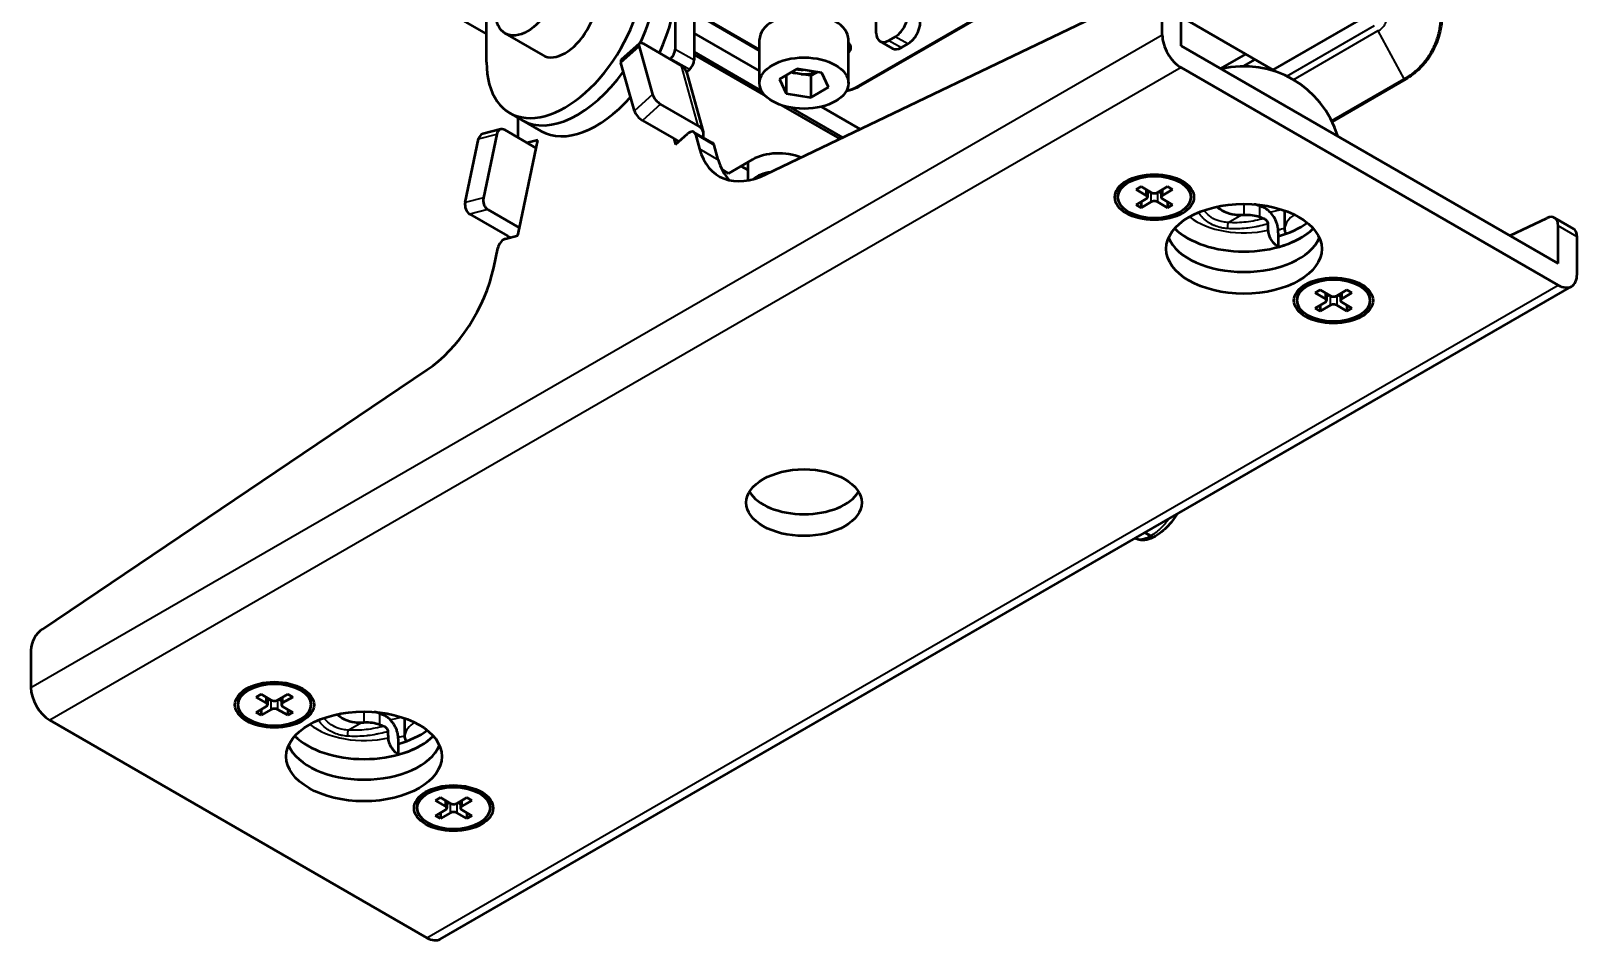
# Model space of a CAD drawing. Header units: millimetres. Extents: x 0 to 3000, y 0 to 3000.
# Drawn here: x 2549.4 to 2723.3, y 389.9 to 492.4 of the extents above; entities that cross this region are included whole.
import ezdxf

# ---------------------------------------------------------------- set-up
doc = ezdxf.new("R2010")
doc.units = ezdxf.units.MM
doc.layers.add('Visible (ANSI)', color=7, linetype='Continuous', lineweight=50)
doc.layers.add('Visible Narrow (ANSI)', color=7, linetype='Continuous', lineweight=35)

msp = doc.modelspace()

# ---------------------------------------------------------------- linework, layer by layer
at = {"layer": 'Visible (ANSI)'}
for p, q in [((2600.6616, 492.0526), (2577.8232, 505.2384)), ((2621.8748, 497.0333), (2621.8748, 490.3363)), ((2623.9961, 495.8085), (2623.9961, 489.1116)), ((2632.1296, 476.2502), (2675.3798, 497.0233)), ((2642.4895, 486.0675), (2661.5813, 497.0902)), ((2676.6756, 491.9302), (2676.6756, 496.1441)), ((2600.6616, 488.8683), (2600.6616, 495.6044)), ((2623.9961, 494.4147), (2631.3705, 490.1571)), ((2644.5022, 492.1343), (2644.5022, 494.3388)), ((2678.7969, 490.7054), (2678.7969, 494.9194)), ((2689.1206, 488.011), (2678.7969, 493.9714)), ((2698.7373, 493.5632), (2689.1206, 488.011)), ((2602.7578, 492.0908), (2607.0004, 489.6413)), ((2617.8603, 490.9761), (2615.8164, 489.1405)), ((2617.8214, 490.6404), (2619.3354, 485.2208)), ((2618.3393, 490.9096), (2622.5819, 488.4601)), ((2631.3705, 487.8767), (2623.9961, 492.1343)), ((2631.3705, 486.5009), (2631.3705, 491.3999)), ((2641.3705, 486.5009), (2641.3705, 491.3999)), ((2644.9164, 491.2187), (2646.3306, 490.4022)), ((2646.6235, 491.7261), (2645.9164, 491.3178)), ((2647.3306, 490.5013), (2648.0377, 490.9096)), ((2721.2233, 466.2105), (2678.7969, 490.7054)), ((2617.2915, 483.3852), (2615.7775, 488.8047)), ((2621.3569, 489.2506), (2621.3004, 489.1999)), ((2623.9961, 490.0114), (2631.6121, 485.6143)), ((2623.9961, 489.6848), (2632.0826, 485.016)), ((2683.2517, 488.1335), (2686.0801, 489.7665)), ((2683.4709, 488.2601), (2686.0801, 489.7665)), ((2685.8285, 488.3965), (2687.1407, 489.1541)), ((2623.1455, 487.7744), (2625.038, 481)), ((2623.1561, 487.7366), (2623.4783, 488.0259)), ((2633.601, 486.9432), (2635.6044, 488.0999)), ((2634.3481, 487.3746), (2634.3481, 485.3333)), ((2635.4014, 487.6199), (2634.9058, 487.6965)), ((2636.0574, 487.5184), (2635.4014, 487.6199)), ((2638.3928, 487.6685), (2635.6044, 488.0999)), ((2637.1365, 487.3514), (2636.0574, 487.5184)), ((2637.1365, 487.3514), (2637.8351, 487.7548)), ((2637.1365, 487.3514), (2637.1365, 484.902)), ((2639.1399, 486.0586), (2638.3928, 487.6685)), ((2721.2233, 463.761), (2678.7969, 488.2559)), ((2683.2517, 488.1335), (2683.4709, 488.2601)), ((2633.601, 486.9432), (2634.3481, 485.3333)), ((2634.3481, 485.3333), (2637.1365, 484.902)), ((2637.1365, 484.902), (2639.1399, 486.0586)), ((2704.0791, 486.9513), (2695.7825, 482.1613)), ((2624.4744, 481.6856), (2620.2318, 484.1351)), ((2633.7986, 484.0253), (2640.392, 480.2186)), ((2634.8348, 483.7537), (2640.7008, 480.3669)), ((2642.708, 481.331), (2638.3464, 483.8491)), ((2604.6646, 482.3296), (2603.2504, 483.1461)), ((2604.1971, 480.3666), (2604.1971, 482.5995)), ((2606.7859, 481.1049), (2604.6646, 482.3296)), ((2618.1878, 482.2995), (2621.7234, 480.2582)), ((2598.2512, 473.0478), (2599.7652, 480.2156)), ((2602.2677, 481.3005), (2600.2238, 480.776)), ((2601.8092, 480.7401), (2600.2951, 473.5723)), ((2602.7055, 481.2278), (2606.241, 479.1866)), ((2621.7234, 480.2582), (2621.9126, 479.5808)), ((2622.2977, 479.9266), (2621.7234, 480.2582)), ((2621.9126, 479.5808), (2623.2753, 480.8045)), ((2626.0858, 479.7684), (2623.9645, 480.9931)), ((2624.1458, 480.739), (2624.6023, 479.105)), ((2604.3485, 470.2268), (2606.241, 479.1866)), ((2606.4303, 480.0826), (2605.2249, 479.7732)), ((2606.241, 479.1866), (2606.4303, 480.0826)), ((2626.7236, 477.8802), (2626.2671, 479.5142)), ((2627.8852, 476.3351), (2627.147, 476.7613)), ((2630.5722, 477.8864), (2627.8852, 476.3351)), ((2629.2994, 477.1516), (2630.042, 476.7228)), ((2630.042, 477.5804), (2630.042, 475.5559)), ((2673.2061, 475.7521), (2672.4105, 475.1005)), ((2678.3772, 475.7521), (2679.1729, 475.1005)), ((2673.7411, 474.5184), (2674.3068, 474.845)), ((2674.8724, 473.8652), (2673.7411, 474.5184)), ((2673.7411, 472.8037), (2674.8724, 473.4569)), ((2674.3068, 474.845), (2675.4381, 474.1918)), ((2675.0189, 474.4338), (2675.0189, 473.6611)), ((2675.2967, 474.2734), (2675.0189, 474.113)), ((2676.1452, 474.1918), (2677.2766, 474.845)), ((2676.5645, 474.113), (2676.2867, 474.2734)), ((2676.5645, 474.4338), (2676.5645, 473.6611)), ((2677.8423, 474.5184), (2676.7109, 473.8652)), ((2676.7109, 473.4569), (2677.8423, 472.8037)), ((2677.2766, 474.845), (2677.8423, 474.5184)), ((2598.7691, 471.7436), (2603.0117, 469.2941)), ((2600.813, 472.2681), (2604.3485, 470.2268)), ((2671.93, 472.8658), (2671.8953, 472.922)), ((2674.3068, 472.4771), (2673.7411, 472.8037)), ((2675.4381, 473.1303), (2674.3068, 472.4771)), ((2674.3068, 473.1303), (2674.3068, 472.4771)), ((2677.2766, 472.4771), (2676.1452, 473.1303)), ((2677.2766, 473.1303), (2677.2766, 472.4771)), ((2677.8423, 472.8037), (2677.2766, 472.4771)), ((2679.6534, 472.8658), (2679.6881, 472.922)), ((2690.4475, 470.1897), (2690.4475, 472.1482)), ((2604.1593, 469.3309), (2604.3485, 470.2268)), ((2715.8194, 469.3305), (2719.9275, 471.3036)), ((2722.9304, 470.1153), (2720.8091, 471.3401)), ((2721.2233, 466.2105), (2721.2233, 470.4245)), ((2602.7966, 468.9812), (2604.1593, 469.3309)), ((2689.7466, 468.0537), (2689.7466, 469.2784)), ((2723.3446, 464.9858), (2723.3446, 469.1998)), ((2601.4696, 465.7493), (2601.9261, 467.9104)), ((2595.4441, 390.1278), (2722.7233, 463.6125)), ((2693.3587, 464.117), (2692.563, 463.4654)), ((2693.8936, 462.8833), (2694.4593, 463.2099)), ((2695.025, 462.2301), (2693.8936, 462.8833)), ((2694.4593, 463.2099), (2695.5907, 462.5567)), ((2695.1714, 462.7988), (2695.1714, 462.026)), ((2696.2978, 462.5567), (2697.4291, 463.2099)), ((2696.717, 462.7988), (2696.717, 462.026)), ((2697.9948, 462.8833), (2696.8635, 462.2301)), ((2697.4291, 463.2099), (2697.9948, 462.8833)), ((2698.5298, 464.117), (2699.3254, 463.4654)), ((2692.0825, 461.2307), (2692.0478, 461.2869)), ((2693.8936, 461.1687), (2695.025, 461.8219)), ((2694.4593, 460.8421), (2693.8936, 461.1687)), ((2695.5907, 461.4953), (2694.4593, 460.8421)), ((2694.4593, 461.4953), (2694.4593, 460.8421)), ((2695.4492, 462.6384), (2695.1714, 462.478)), ((2697.4291, 460.8421), (2696.2978, 461.4953)), ((2696.717, 462.478), (2696.4392, 462.6384)), ((2696.8635, 461.8219), (2697.9948, 461.1687)), ((2697.4291, 461.4953), (2697.4291, 460.8421)), ((2697.9948, 461.1687), (2697.4291, 460.8421)), ((2699.8059, 461.2307), (2699.8406, 461.2869)), ((2550.6921, 425.0348), (2593.9423, 454.2027)), ((2673.6354, 435.2716), (2673.696, 435.2366)), ((2673.696, 435.2366), (2673.696, 435.2366)), ((2549.3963, 422.6595), (2549.3963, 418.4455)), ((2574.2112, 418.5974), (2573.4155, 417.9457)), ((2574.7461, 417.3636), (2575.3118, 417.6902)), ((2575.3118, 417.6902), (2576.4432, 417.037)), ((2577.1503, 417.037), (2578.2817, 417.6902)), ((2578.2817, 417.6902), (2578.8473, 417.3636)), ((2579.3823, 418.5974), (2580.1779, 417.9457)), ((2572.935, 415.711), (2572.9003, 415.7672)), ((2575.8775, 416.7104), (2574.7461, 417.3636)), ((2574.7461, 415.649), (2575.8775, 416.3022)), ((2576.4432, 415.9756), (2575.3118, 415.3224)), ((2575.3118, 415.9756), (2575.3118, 415.3224)), ((2576.0239, 417.2791), (2576.0239, 416.5063)), ((2576.3018, 417.1187), (2576.0239, 416.9583)), ((2578.2817, 415.3224), (2577.1503, 415.9756)), ((2577.5695, 416.9583), (2577.2917, 417.1187)), ((2577.5695, 417.2791), (2577.5695, 416.5063)), ((2578.8473, 417.3636), (2577.716, 416.7104)), ((2577.716, 416.3022), (2578.8473, 415.649)), ((2578.2817, 415.9756), (2578.2817, 415.3224)), ((2580.6584, 415.711), (2580.6931, 415.7672)), ((2551.5177, 414.7712), (2593.9441, 390.2764)), ((2575.3118, 415.3224), (2574.7461, 415.649)), ((2578.8473, 415.649), (2578.2817, 415.3224)), ((2591.4525, 413.035), (2591.4525, 414.9934)), ((2590.7517, 410.8989), (2590.7517, 412.1236)), ((2594.3637, 406.9623), (2593.5681, 406.3106)), ((2594.8987, 405.7285), (2595.4643, 406.0551)), ((2596.03, 405.0754), (2594.8987, 405.7285)), ((2595.4643, 406.0551), (2596.5957, 405.402)), ((2596.1765, 405.644), (2596.1765, 404.8712)), ((2596.4543, 405.4836), (2596.1765, 405.3232)), ((2597.3028, 405.402), (2598.4342, 406.0551)), ((2597.7221, 405.3232), (2597.4442, 405.4836)), ((2597.7221, 405.644), (2597.7221, 404.8712)), ((2598.9999, 405.7285), (2597.8685, 405.0754)), ((2598.4342, 406.0551), (2598.9999, 405.7285)), ((2599.5348, 406.9623), (2600.3305, 406.3106)), ((2593.0876, 404.076), (2593.0529, 404.1321)), ((2594.8987, 404.0139), (2596.03, 404.6671)), ((2595.4643, 403.6873), (2594.8987, 404.0139)), ((2596.5957, 404.3405), (2595.4643, 403.6873)), ((2595.4643, 404.3405), (2595.4643, 403.6873)), ((2598.4342, 403.6873), (2597.3028, 404.3405)), ((2597.8685, 404.6671), (2598.9999, 404.0139)), ((2598.4342, 404.3405), (2598.4342, 403.6873)), ((2598.9999, 404.0139), (2598.4342, 403.6873)), ((2600.811, 404.076), (2600.8457, 404.1321))]:
    msp.add_line(p, q, dxfattribs=at)
msp.add_arc((2685.8679, 477.3965), 11, 16.584729, 103.415271, dxfattribs=at)
for centre, major_axis in [((2605.2578, 496.4209), (2.5, 4.3301)), ((2636.3705, 486.5009), (-5, 0)), ((2675.7917, 473.6611), (-4.45, 0)), ((2675.7917, 473.6611), (4.1, 0)), ((2685.8679, 467.8435), (-8.75, 0)), ((2695.9442, 462.026), (-4.45, 0)), ((2695.9442, 462.026), (4.1, 0)), ((2636.3705, 439.2661), (-6.5, 0)), ((2576.7967, 416.5063), (-4.45, 0)), ((2576.7967, 416.5063), (4.1, 0)), ((2586.873, 410.6888), (-8.75, 0)), ((2596.9493, 404.8712), (-4.45, 0)), ((2596.9493, 404.8712), (4.1, 0))]:
    msp.add_ellipse(centre, major_axis=major_axis, ratio=0.57735027, dxfattribs=at)
for centre, major_axis, ratio, start_param, end_param in [((2613.0359, 491.9302), (6.25, 10.8253), 0.57735027, 4.85428603, 6.20527036), ((2609.5004, 493.9714), (-6.25, -10.8253), 0.57735027, 5.49778714, 8.6393798), ((2609.5004, 493.9714), (-2.5, -4.3301), 0.57735027, 0, 3.14159265), ((2610.9146, 493.1549), (6.25, 10.8253), 0.57735027, 4.84559846, 5.49778714), ((2610.9146, 493.1549), (-6.25, -10.8253), 0.57735027, 1.7040058, 2.35619449), ((2636.3705, 491.3999), (5, 0), 0.57735027, 0, 3.14159265), ((2646.6235, 493.359), (-1, -1.7321), 0.57735027, 0.78539816, 2.35619449), ((2648.0377, 492.5425), (1, 1.7321), 0.57735027, 3.92699082, 5.49778714), ((2618.5285, 490.2321), (-0.6682, 0.744), 0.40176307, 5.39454947, 6.9653458), ((2639.906, 490.5013), (1.75, 0), 0.57735027, 5.70387004, 6.86250057), ((2645.9164, 492.9508), (-1, -1.7321), 0.57735027, 5.49778714, 7.06858347), ((2678.7969, 490.7054), (-1.5, 2.5981), 0.57735027, 0.78539816, 2.35619449), ((2616.4846, 488.3965), (-0.6682, 0.744), 0.40176307, 0, 0.68216049), ((2621.1677, 489.9281), (-0.5, -0.866), 0.57735027, 1.05634501, 2.35619449), ((2623.289, 488.7033), (0.5, 0.866), 0.57735027, 4.19793767, 5.49778714), ((2647.3306, 492.1343), (-1, -1.7321), 0.57735027, 0, 0.78539816), ((2610.9146, 493.1549), (-6.25, -10.8253), 0.57735027, 0, 1.40580773), ((2610.9146, 493.1549), (-6.25, -10.8253), 0.57735027, 0, 1.40580773), ((2621.2193, 487.2363), (1.9262, 0.5381), 0.71081158, 0, 0.6079515), ((2636.3705, 488.9504), (2.5, 0), 0.57735027, 4.12834878, 4.31434495), ((2636.3705, 489.4403), (-2.5, 0), 0.57735027, 1.2409969, 1.52694306), ((2636.3705, 488.9504), (2.5, 0), 0.57735027, 4.58683424, 5.31577697), ((2613.0359, 491.9302), (-6.25, -10.8253), 0.57735027, 0, 1.23264008), ((2620.0425, 484.8126), (-0.6682, 0.744), 0.40176307, 0.68216049, 2.25295682), ((2617.9986, 482.9769), (0.6682, -0.744), 0.40176307, 3.82375315, 5.39454947), ((2600.4723, 479.8074), (-0.2485, 0.9686), 0.71081158, 0, 0.96284483), ((2602.5163, 480.3318), (-0.2485, 0.9686), 0.71081158, 5.67523381, 7.24603014), ((2623.4645, 480.1271), (0.5, 0.866), 0.57735027, 5.76873399, 7.33953032), ((2623.1118, 480.4619), (1.9262, 0.5381), 0.71081158, 5.85450681, 6.8911368), ((2632.8462, 486.5088), (-6.05, -10.4789), 0.57735027, 5.76873399, 6.98473384), ((2625.5858, 478.9024), (0.5, 0.866), 0.57735027, 5.76873399, 6.28318531), ((2633.542, 476.1718), (-4.2, 0), 0.57735027, 4.07777116, 5.49778713), ((2634.9675, 485.284), (-6.05, -10.4789), 0.57735027, 5.76873399, 6.10695885), ((2633.542, 474.5388), (3.5, 0), 0.57735027, 1.83514744, 2.52965209), ((2675.7917, 473.7244), (-4.1368, 0), 0.57735027, 2.79897027, 6.62580769), ((2601.0022, 473.1641), (-0.2485, 0.9686), 0.71081158, 0.96284483, 2.53364116), ((2674.5189, 473.6611), (0.5, 0), 0.57735027, 5.49778714, 7.06858347), ((2675.7917, 474.3959), (-0.5, 0), 0.57735027, 0.78539816, 2.35619449), ((2675.7917, 472.9262), (0.5, 0), 0.57735027, 0.78539816, 2.35619449), ((2677.0645, 473.6611), (-0.5, 0), 0.57735027, 5.49778714, 7.06858347), ((2598.9583, 472.6396), (0.2485, -0.9686), 0.71081158, 4.10443748, 5.67523381), ((2685.8649, 474.7629), (5.257, 0.4959), 0.58180798, 4.60479882, 4.65451221), ((2683.7466, 501.4939), (16.5, -28.5788), 0.57735027, 5.66400857, 5.67808288), ((2683.7466, 501.4939), (-17.25, 29.8779), 0.57735027, 2.51512599, 2.53649027), ((2719.8091, 469.608), (1, 1.7321), 0.57735027, 5.49778714, 6.98473384), ((2685.8679, 472.7425), (-9, 0), 0.57735027, 0.52412782, 2.61746483), ((2683.7466, 472.7425), (-3.4369, 5.9529), 0.57735027, 3.92699082, 4.05152121), ((2683.7466, 472.7425), (-4.2426, 7.3485), 0.57735027, 3.92699082, 4.05322144), ((2685.8679, 473.9673), (-9, 0), 0.57735027, 2.01635758, 2.48237513), ((2685.8679, 472.7425), (9, 0), 0.57735027, 5.15795023, 5.75905748), ((2721.9304, 468.3833), (1, 1.7321), 0.57735027, 5.49778714, 6.28318531), ((2602.6074, 468.0852), (0.5, 0.866), 0.57735027, 0.51445131, 2.08524764), ((2604.3743, 469.6438), (-1.9568, 0.4133), 0.40176307, 0.88863584, 1.10893425), ((2685.8679, 470.293), (8.75, 0), 0.57735027, 3.38646926, 6.0383087), ((2593.2257, 463.6339), (6.05, 10.4789), 0.57735027, 4.01084045, 5.22684029), ((2695.9442, 462.0893), (-4.1368, 0), 0.57735027, 2.79897027, 6.62580769), ((2721.2233, 466.2105), (1.5, -2.5981), 0.57735027, 5.49778714, 7.06858347), ((2694.6714, 462.026), (0.5, 0), 0.57735027, 5.49778714, 7.06858347), ((2695.9442, 462.7608), (-0.5, 0), 0.57735027, 0.78539816, 2.35619449), ((2695.9442, 461.2911), (0.5, 0), 0.57735027, 0.78539816, 2.35619449), ((2697.217, 462.026), (-0.5, 0), 0.57735027, 5.49778714, 7.06858347), ((2636.3705, 441.7156), (6.5, 0), 0.57735027, 3.47403961, 5.95073836), ((2675.3351, 436.3192), (0.4982, -0.8671), 0.57872283, 6.28317252, 6.28318547), ((2675.4159, 436.3659), (0.5018, -0.865), 0.57597444, 0, 0.00001214), ((2550.8106, 423.476), (1, 1.7321), 0.57735027, 0.86924779, 2.35619449), ((2551.5177, 417.2207), (1.5, -2.5981), 0.57735027, 3.92699082, 5.49778714), ((2576.7967, 416.5696), (-4.1368, 0), 0.57735027, 2.79897027, 6.62580769), ((2575.5239, 416.5063), (0.5, 0), 0.57735027, 5.49778714, 7.06858347), ((2576.7967, 417.2412), (-0.5, 0), 0.57735027, 0.78539816, 2.35619449), ((2576.7967, 415.7715), (0.5, 0), 0.57735027, 0.78539816, 2.35619449), ((2578.0695, 416.5063), (-0.5, 0), 0.57735027, 5.49778714, 7.06858347), ((2586.87, 417.6082), (5.257, 0.4959), 0.58180798, 4.60479882, 4.65451221), ((2584.7517, 444.3391), (16.5, -28.5788), 0.57735027, 5.66400857, 5.67808288), ((2584.7517, 444.3391), (-17.25, 29.8779), 0.57735027, 2.51512599, 2.53649027), ((2586.873, 415.5877), (-9, 0), 0.57735027, 0.52412782, 2.61746483), ((2584.7517, 415.5877), (-3.4369, 5.9529), 0.57735027, 3.92699082, 4.05152121), ((2584.7517, 415.5877), (-4.2426, 7.3485), 0.57735027, 3.92699082, 4.05322144), ((2586.873, 416.8125), (-9, 0), 0.57735027, 2.01635758, 2.48237513), ((2586.873, 415.5877), (9, 0), 0.57735027, 5.15795023, 5.75905748), ((2586.873, 413.1383), (8.75, 0), 0.57735027, 3.38646926, 6.0383087), ((2596.9493, 404.9345), (-4.1368, 0), 0.57735027, 2.79897027, 6.62580769), ((2596.9493, 405.6061), (-0.5, 0), 0.57735027, 0.78539816, 2.35619449), ((2595.6765, 404.8712), (0.5, 0), 0.57735027, 5.49778714, 7.06858347), ((2596.9493, 404.1364), (0.5, 0), 0.57735027, 0.78539816, 2.35619449), ((2598.2221, 404.8712), (-0.5, 0), 0.57735027, 5.49778714, 7.06858347), ((2593.9441, 392.7258), (1.5, -2.5981), 0.57735027, 5.49778714, 6.28318531)]:
    msp.add_ellipse(centre, major_axis=major_axis, ratio=ratio, start_param=start_param, end_param=end_param, dxfattribs=at)
for points, knots in [([(2708.1174, 493.9459), (2708.1174, 493.2745), (2708.0178, 492.5385), (2707.6205, 491.174), (2707.3461, 490.5262), (2706.7194, 489.4396), (2706.3827, 488.9714), (2705.6611, 488.1497), (2705.2693, 487.7858), (2704.6105, 487.2815), (2704.345, 487.1048), (2704.0791, 486.9513)], [0, 0, 0, 0, 0.240950494, 0.240950494, 0.447130999, 0.447130999, 0.617272858, 0.617272858, 0.786144764, 0.786144764, 0.896340462, 0.896340462, 0.896340462, 0.896340462]), ([(2642.4895, 486.0675), (2642.2651, 485.9379), (2642.0147, 485.8339), (2641.5508, 485.6974), (2641.3448, 485.6534), (2641.1341, 485.6237)], [0, 0, 0, 0, 0.314159265, 0.314159265, 0.546073154, 0.546073154, 0.546073154, 0.546073154]), ([(2682.8364, 472.5828), (2683.0713, 472.3799), (2683.3391, 472.1986), (2684.0168, 471.8682), (2684.4435, 471.7522), (2685.0909, 471.6711), (2685.3382, 471.6616), (2685.5872, 471.6688)], [-1.991842473, -1.991842473, -1.991842473, -1.991842473, -1.900158065, -1.900158065, -1.776284259, -1.776284259, -1.702145938, -1.702145938, -1.702145938, -1.702145938]), ([(2685.8488, 471.6808), (2686.1611, 471.6996), (2686.4926, 471.6896), (2687.1055, 471.6088), (2687.3863, 471.5375), (2687.6075, 471.4507)], [0.189454105, 0.189454105, 0.189454105, 0.189454105, 0.283246664, 0.283246664, 0.378288177, 0.378288177, 0.378288177, 0.378288177]), ([(2689.6989, 470.1782), (2689.687, 470.293), (2689.6653, 470.4117), (2689.6006, 470.6615), (2689.5566, 470.7918), (2689.4052, 471.1569), (2689.2772, 471.3848), (2688.9749, 471.8059), (2688.8031, 471.9938), (2688.5056, 472.2503), (2688.3866, 472.3365), (2688.1544, 472.4756), (2688.0418, 472.5298), (2687.931, 472.5704)], [0.000001646, 0.000001646, 0.000001646, 0.000001646, 0.039991076, 0.039991076, 0.082735652, 0.082735652, 0.160528805, 0.160528805, 0.239607982, 0.239607982, 0.290223083, 0.290223083, 0.33786183, 0.33786183, 0.33786183, 0.33786183]), ([(2688.1212, 471.2557), (2688.1499, 471.2451), (2688.1792, 471.231), (2688.2393, 471.1946), (2688.2702, 471.172), (2688.3466, 471.1055), (2688.3905, 471.0571), (2688.4669, 470.95), (2688.4988, 470.8928), (2688.5358, 470.8025), (2688.5462, 470.7711), (2688.5616, 470.7111), (2688.5667, 470.6827), (2688.5695, 470.6551)], [-0.0851032066, -0.0851032066, -0.0851032066, -0.0851032066, -0.0727459264, -0.0727459264, -0.0596425828, -0.0596425828, -0.0394022933, -0.0394022933, -0.0198836992, -0.0198836992, -0.009604878, -0.009604878, -0.0000021692, -0.0000021692, -0.0000021692, -0.0000021692]), ([(2689.7466, 468.0537), (2689.6044, 468.1358), (2689.4368, 468.2695), (2689.1752, 468.5405), (2689.0339, 468.7252), (2688.8364, 469.0564), (2688.7435, 469.2608), (2688.6391, 469.5974), (2688.6072, 469.7889), (2688.6072, 469.9363)], [0.228018086, 0.228018086, 0.228018086, 0.228018086, 0.288349067, 0.288349067, 0.347441966, 0.347441966, 0.40407425, 0.40407425, 0.45823572, 0.45823572, 0.45823572, 0.45823572]), ([(2690.6155, 469.5529), (2690.5396, 469.7014), (2690.4877, 469.8536), (2690.4527, 470.0663), (2690.4474, 470.129), (2690.4475, 470.1897)], [-0.3318394216, -0.3318394216, -0.3318394216, -0.3318394216, -0.2795831716, -0.2795831716, -0.256955092, -0.256955092, -0.256955092, -0.256955092]), ([(2678.3097, 437.9703), (2678.1992, 437.7776), (2678.0741, 437.5845), (2677.7102, 437.0794), (2677.4441, 436.7659), (2676.9083, 436.2276), (2676.6351, 435.9909), (2676.2146, 435.6845), (2676.066, 435.5869), (2675.9177, 435.5009)], [0.06260951, 0.06260951, 0.06260951, 0.06260951, 0.134370691, 0.134370691, 0.254367153, 0.254367153, 0.363070844, 0.363070844, 0.421672808, 0.421672808, 0.421672808, 0.421672808]), ([(2675.8334, 435.4521), (2675.5343, 435.2803), (2675.2336, 435.1525), (2674.7748, 435.0507), (2674.6166, 435.032), (2674.3304, 435.0362), (2674.2016, 435.0517), (2673.9448, 435.1164), (2673.8156, 435.1676), (2673.696, 435.2366)], [0, 0, 0, 0, 0.11803898, 0.11803898, 0.178601099, 0.178601099, 0.226908186, 0.226908186, 0.277231489, 0.277231489, 0.277231489, 0.277231489]), ([(2675.8334, 435.4522), (2675.839, 435.4554), (2675.8446, 435.4586), (2675.8559, 435.4651), (2675.8615, 435.4683), (2675.8727, 435.4748), (2675.8784, 435.4781), (2675.8896, 435.4846), (2675.8952, 435.4878), (2675.9065, 435.4943), (2675.9121, 435.4976), (2675.9177, 435.5009)], [4.71000880882, 4.71000880882, 4.71000880882, 4.71000880882, 4.71096087719, 4.71096087719, 4.71191294557, 4.71191294557, 4.71286501395, 4.71286501395, 4.71381708232, 4.71381708232, 4.7147691507, 4.7147691507, 4.7147691507, 4.7147691507]), ([(2583.8414, 415.4281), (2584.0763, 415.2251), (2584.3442, 415.0438), (2585.0218, 414.7134), (2585.4486, 414.5974), (2586.096, 414.5164), (2586.3432, 414.5068), (2586.5923, 414.514)], [-1.991842473, -1.991842473, -1.991842473, -1.991842473, -1.900158065, -1.900158065, -1.776284259, -1.776284259, -1.702145938, -1.702145938, -1.702145938, -1.702145938]), ([(2586.8539, 414.526), (2587.1661, 414.5448), (2587.4976, 414.5349), (2588.1106, 414.4541), (2588.3913, 414.3827), (2588.6125, 414.2959)], [0.189454105, 0.189454105, 0.189454105, 0.189454105, 0.283246664, 0.283246664, 0.378288177, 0.378288177, 0.378288177, 0.378288177]), ([(2590.7039, 413.0234), (2590.6921, 413.1383), (2590.6703, 413.2569), (2590.6057, 413.5067), (2590.5617, 413.6371), (2590.4102, 414.0021), (2590.2823, 414.23), (2589.9799, 414.6512), (2589.8082, 414.839), (2589.5106, 415.0955), (2589.3916, 415.1818), (2589.1594, 415.3208), (2589.0468, 415.375), (2588.936, 415.4156)], [0.000001646, 0.000001646, 0.000001646, 0.000001646, 0.039991076, 0.039991076, 0.082735652, 0.082735652, 0.160528805, 0.160528805, 0.239607982, 0.239607982, 0.290223083, 0.290223083, 0.33786183, 0.33786183, 0.33786183, 0.33786183]), ([(2589.1262, 414.1009), (2589.155, 414.0904), (2589.1842, 414.0762), (2589.2444, 414.0398), (2589.2752, 414.0172), (2589.3516, 413.9508), (2589.3956, 413.9024), (2589.4719, 413.7953), (2589.5039, 413.738), (2589.5408, 413.6477), (2589.5513, 413.6164), (2589.5666, 413.5564), (2589.5718, 413.5279), (2589.5746, 413.5004)], [-0.0851032066, -0.0851032066, -0.0851032066, -0.0851032066, -0.0727459264, -0.0727459264, -0.0596425828, -0.0596425828, -0.0394022933, -0.0394022933, -0.0198836992, -0.0198836992, -0.009604878, -0.009604878, -0.0000021692, -0.0000021692, -0.0000021692, -0.0000021692]), ([(2590.7517, 410.8989), (2590.6095, 410.981), (2590.4419, 411.1147), (2590.1803, 411.3857), (2590.039, 411.5705), (2589.8414, 411.9017), (2589.7485, 412.106), (2589.6441, 412.4427), (2589.6122, 412.6341), (2589.6122, 412.7815)], [0.228018086, 0.228018086, 0.228018086, 0.228018086, 0.288349067, 0.288349067, 0.347441966, 0.347441966, 0.40407425, 0.40407425, 0.45823572, 0.45823572, 0.45823572, 0.45823572]), ([(2591.6206, 412.3981), (2591.5447, 412.5467), (2591.4928, 412.6988), (2591.4578, 412.9115), (2591.4525, 412.9743), (2591.4525, 413.035)], [-0.3318394216, -0.3318394216, -0.3318394216, -0.3318394216, -0.2795831716, -0.2795831716, -0.256955092, -0.256955092, -0.256955092, -0.256955092])]:
    msp.add_open_spline(points, degree=3, knots=knots, dxfattribs=at)
for points in [[(2687.6075, 472.6918), (2687.4404, 472.7559), (2687.2393, 472.8113), (2687.0178, 472.8514)], [(2588.6125, 415.537), (2588.4454, 415.6011), (2588.2443, 415.6565), (2588.0229, 415.6966)]]:
    msp.add_open_spline(points, degree=3, dxfattribs=at)
at = {"layer": 'Visible Narrow (ANSI)'}
for p, q in [((2642.2395, 486.0922), (2661.3313, 497.1149)), ((2623.9961, 494.5838), (2631.3705, 490.3262)), ((2690.6756, 487.2903), (2700.5702, 493.0029)), ((2700.9361, 492.3837), (2691.4226, 486.891)), ((2700.9361, 492.3837), (2703.8414, 486.9692)), ((2549.3963, 418.4455), (2676.6756, 491.9302)), ((2615.7775, 488.8047), (2617.8214, 490.6404)), ((2645.9164, 491.3178), (2647.3306, 490.5013)), ((2648.0377, 490.9096), (2646.6235, 491.7261)), ((2623.4783, 488.0259), (2621.3569, 489.2506)), ((2621.8748, 490.3363), (2623.9961, 489.1116)), ((2678.7969, 488.2559), (2551.5177, 414.7712)), ((2624.4744, 481.6856), (2622.5819, 488.4601)), ((2683.6322, 488.1669), (2683.4709, 488.2601)), ((2695.7234, 482.2823), (2703.8414, 486.9692)), ((2619.3354, 485.2208), (2617.2915, 483.3852)), ((2620.2318, 484.1351), (2618.1878, 482.2995)), ((2599.7652, 480.2156), (2601.8092, 480.7401)), ((2626.2671, 479.5142), (2624.1458, 480.739)), ((2624.6023, 479.105), (2626.7236, 477.8802)), ((2600.2951, 473.5723), (2598.2512, 473.0478)), ((2674.8724, 473.8652), (2674.8724, 474.5184)), ((2675.4381, 473.1303), (2675.4381, 474.1918)), ((2676.1452, 474.1918), (2676.1452, 473.1303)), ((2676.7109, 474.5184), (2676.7109, 473.8652)), ((2600.813, 472.2681), (2598.7691, 471.7436)), ((2684.0959, 470.8077), (2685.5872, 471.6688)), ((2685.8488, 472.8953), (2685.8488, 471.6808)), ((2687.6075, 472.6918), (2687.6075, 471.4507)), ((2723.3446, 469.1998), (2721.2233, 470.4245)), ((2593.9441, 390.2764), (2721.2233, 463.761)), ((2695.025, 462.2301), (2695.025, 462.8833)), ((2696.8635, 462.8833), (2696.8635, 462.2301)), ((2695.5907, 461.4953), (2695.5907, 462.5567)), ((2696.2978, 462.5567), (2696.2978, 461.4953)), ((2675.3335, 435.5017), (2674.6838, 435.8768)), ((2674.7679, 435.9254), (2675.4176, 435.5503)), ((2575.8775, 416.7104), (2575.8775, 417.3636)), ((2576.4432, 415.9756), (2576.4432, 417.037)), ((2577.1503, 417.037), (2577.1503, 415.9756)), ((2577.716, 417.3636), (2577.716, 416.7104)), ((2586.8539, 415.7406), (2586.8539, 414.526)), ((2585.1009, 413.653), (2586.5923, 414.514)), ((2588.6125, 415.537), (2588.6125, 414.2959)), ((2596.03, 405.0754), (2596.03, 405.7285)), ((2596.5957, 404.3405), (2596.5957, 405.402)), ((2597.3028, 405.402), (2597.3028, 404.3405)), ((2597.8685, 405.7285), (2597.8685, 405.0754))]:
    msp.add_line(p, q, dxfattribs=at)
for centre, major_axis, ratio, start_param, end_param in [((2640.4717, 487.1128), (-2.5, 0), 0.57735027, 1.86179164, 2.35619449), ((2642.2395, 486.5005), (0.25, -0.433), 0.57735027, 5.49778714, 6.28318531), ((2703.8291, 487.3843), (0.25, -0.433), 0.57735027, 5.53269408, 6.28320496), ((2685.8679, 473.9673), (7.5, 0), 0.57735027, 3.7596276, 5.0862703), ((2685.8679, 477.3965), (-9.8, 0), 0.57735027, 1.87333038, 2.0119547), ((2694.8836, 469.9868), (-4.45, 0), 0.57735027, 5.56015451, 6.20413061), ((2685.8679, 472.7425), (9, 0), 0.57735027, 3.66572048, 5.15795023), ((2684.1318, 470.3809), (-0.0355, -0.4987), 0.24868474, 3.70298008, 5.26940733), ((2685.8679, 475.192), (9.8, 0), 0.57735027, 5.11597115, 5.19861983), ((2675.3756, 455.9384), (12.5, 21.6506), 0.57735027, 3.92461065, 3.92937099), ((2675.3352, 436.3192), (0.4982, -0.8671), 0.57872283, 5.49898007, 6.28317235), ((2675.4159, 436.3658), (0.5018, -0.865), 0.57597444, 5.49659989, 6.28318531), ((2586.873, 416.8125), (7.5, 0), 0.57735027, 3.7596276, 5.0862703), ((2586.873, 420.2418), (-9.8, 0), 0.57735027, 1.87333038, 2.0119547), ((2595.8886, 412.8321), (-4.45, 0), 0.57735027, 5.56015451, 6.20413061), ((2586.873, 415.5877), (9, 0), 0.57735027, 3.66572048, 5.15795023), ((2585.1369, 413.2261), (-0.0355, -0.4987), 0.24868474, 3.70298008, 5.26940733), ((2586.873, 418.0372), (9.8, 0), 0.57735027, 5.11597115, 5.19861983)]:
    msp.add_ellipse(centre, major_axis=major_axis, ratio=ratio, start_param=start_param, end_param=end_param, dxfattribs=at)
for points, knots in [([(2703.8414, 486.9692), (2704.0308, 487.0711), (2704.2144, 487.1813), (2704.3918, 487.2986), (2704.5155, 487.3803), (2704.6361, 487.4655), (2704.7537, 487.5537), (2704.8047, 487.592), (2704.8551, 487.6308), (2704.9049, 487.6702), (2705.0696, 487.8004), (2705.2278, 487.9365), (2705.3796, 488.0778), (2705.4331, 488.1277), (2705.4859, 488.1782), (2705.5379, 488.2293), (2705.6332, 488.3231), (2705.7258, 488.4189), (2705.8157, 488.5166), (2705.9547, 488.6677), (2706.0873, 488.8232), (2706.2136, 488.9829), (2706.2269, 488.9997), (2706.2401, 489.0166), (2706.2533, 489.0335), (2706.3651, 489.1772), (2706.4719, 489.3241), (2706.5736, 489.4742), (2706.6824, 489.6346), (2706.7855, 489.7984), (2706.8827, 489.9657), (2706.8872, 489.9733), (2706.8916, 489.9809), (2706.896, 489.9885), (2706.9971, 490.1637), (2707.0919, 490.3426), (2707.1802, 490.525), (2707.2481, 490.665), (2707.3121, 490.8071), (2707.3722, 490.9513), (2707.3904, 490.9948), (2707.4082, 491.0386), (2707.4257, 491.0825), (2707.5008, 491.2718), (2707.5691, 491.4645), (2707.6304, 491.6603), (2707.6636, 491.7663), (2707.6946, 491.8732), (2707.7235, 491.981), (2707.748, 492.0724), (2707.7709, 492.1644), (2707.7922, 492.2571), (2707.8386, 492.4591), (2707.8774, 492.664), (2707.9078, 492.8715), (2707.9161, 492.9288), (2707.9239, 492.9862), (2707.931, 493.0439), (2707.9496, 493.1952), (2707.9637, 493.3478), (2707.973, 493.5014), (2707.9858, 493.7135), (2707.9895, 493.9277), (2707.9831, 494.1427)], [0, 0, 0, 0, 0.071428571, 0.071428571, 0.071428571, 0.121245661, 0.121245661, 0.121245661, 0.142857143, 0.142857143, 0.142857143, 0.214285714, 0.214285714, 0.214285714, 0.239494136, 0.239494136, 0.239494136, 0.285714286, 0.285714286, 0.285714286, 0.357142857, 0.357142857, 0.357142857, 0.364666986, 0.364666986, 0.364666986, 0.428571429, 0.428571429, 0.428571429, 0.496896642, 0.496896642, 0.496896642, 0.5, 0.5, 0.5, 0.571428571, 0.571428571, 0.571428571, 0.62627173, 0.62627173, 0.62627173, 0.642857143, 0.642857143, 0.642857143, 0.714285714, 0.714285714, 0.714285714, 0.752944963, 0.752944963, 0.752944963, 0.785714286, 0.785714286, 0.785714286, 0.857142857, 0.857142857, 0.857142857, 0.876850518, 0.876850518, 0.876850518, 0.928571429, 0.928571429, 0.928571429, 0.999999964, 0.999999964, 0.999999964, 0.999999964]), ([(2701.8413, 493.9516), (2701.8549, 493.8528), (2701.8577, 493.7518), (2701.8495, 493.6496), (2701.8474, 493.6239), (2701.8447, 493.5982), (2701.8412, 493.5724), (2701.8295, 493.4854), (2701.8095, 493.3976), (2701.7823, 493.313), (2701.7693, 493.2727), (2701.7547, 493.2331), (2701.7387, 493.1947), (2701.7096, 493.1248), (2701.6764, 493.0589), (2701.6383, 492.9953), (2701.6117, 492.951), (2701.5828, 492.9078), (2701.5511, 492.8653), (2701.514, 492.8157), (2701.4731, 492.7672), (2701.429, 492.7212), (2701.3813, 492.6716), (2701.3299, 492.6249), (2701.2759, 492.5823), (2701.2463, 492.559), (2701.2159, 492.537), (2701.1848, 492.5161), (2701.1064, 492.4637), (2701.0231, 492.4191), (2700.9361, 492.3837)], [0.000000204, 0.000000204, 0.000000204, 0.000000204, 0.159855786, 0.159855786, 0.159855786, 0.2, 0.2, 0.2, 0.335339351, 0.335339351, 0.335339351, 0.4, 0.4, 0.4, 0.517729108, 0.517729108, 0.517729108, 0.6, 0.6, 0.6, 0.696165661, 0.696165661, 0.696165661, 0.8, 0.8, 0.8, 0.85678742, 0.85678742, 0.85678742, 0.999999686, 0.999999686, 0.999999686, 0.999999686]), ([(2684.0078, 470.1247), (2683.7753, 470.1413), (2683.5514, 470.1729), (2683.339, 470.2173), (2683.2915, 470.2273), (2683.2446, 470.2378), (2683.1983, 470.249), (2682.9691, 470.3042), (2682.7546, 470.3741), (2682.5463, 470.4605), (2682.5243, 470.4696), (2682.5023, 470.4789), (2682.4804, 470.4884), (2682.2623, 470.5832), (2682.0506, 470.697), (2681.8528, 470.8269), (2681.8429, 470.8334), (2681.8331, 470.8399), (2681.8233, 470.8464), (2681.6203, 470.9823), (2681.4325, 471.1351), (2681.2622, 471.3), (2681.2595, 471.3026), (2681.2568, 471.3052), (2681.2541, 471.3078), (2681.0816, 471.4757), (2680.9272, 471.6559), (2680.7883, 471.8497), (2680.784, 471.8556), (2680.7798, 471.8616), (2680.7756, 471.8676), (2680.7603, 471.8891), (2680.7452, 471.9109), (2680.7302, 471.9328)], [0, 0, 0, 0, 0.116744286, 0.116744286, 0.116744286, 0.142857143, 0.142857143, 0.142857143, 0.272048839, 0.272048839, 0.272048839, 0.285714286, 0.285714286, 0.285714286, 0.421798903, 0.421798903, 0.421798903, 0.428571429, 0.428571429, 0.428571429, 0.569200399, 0.569200399, 0.569200399, 0.571428571, 0.571428571, 0.571428571, 0.714285714, 0.714285714, 0.714285714, 0.71866553, 0.71866553, 0.71866553, 0.734510529, 0.734510529, 0.734510529, 0.734510529]), ([(2683.5246, 470.872), (2683.2032, 470.9301), (2682.8905, 471.0267), (2682.5974, 471.1644), (2682.3042, 471.3021), (2682.0307, 471.4812), (2681.7892, 471.6977), (2681.6299, 471.8405), (2681.4845, 471.9995), (2681.3556, 472.1718)], [0, 0, 0, 0, 0.25, 0.25, 0.25, 0.5, 0.5, 0.5, 0.664858309, 0.664858309, 0.664858309, 0.664858309]), ([(2688.5695, 470.6551), (2688.4943, 470.633), (2688.4185, 470.6113), (2688.3423, 470.5903), (2688.0531, 470.5105), (2687.7577, 470.4391), (2687.4584, 470.377), (2687.3907, 470.363), (2687.3228, 470.3495), (2687.2548, 470.3364), (2686.9426, 470.2765), (2686.6268, 470.227), (2686.3092, 470.1888), (2686.2511, 470.1819), (2686.1929, 470.1753), (2686.1347, 470.169), (2685.8054, 470.1339), (2685.4749, 470.1111), (2685.1475, 470.1017), (2685.1012, 470.1004), (2685.0551, 470.0994), (2685.009, 470.0986), (2684.6708, 470.0928), (2684.3362, 470.1013), (2684.0078, 470.1247)], [0.000000218, 0.000000218, 0.000000218, 0.000000218, 0.05212603, 0.05212603, 0.05212603, 0.25, 0.25, 0.25, 0.294763868, 0.294763868, 0.294763868, 0.5, 0.5, 0.5, 0.537563228, 0.537563228, 0.537563228, 0.75, 0.75, 0.75, 0.779991046, 0.779991046, 0.779991046, 1, 1, 1, 1]), ([(2688.1212, 471.2557), (2687.4806, 471.0766), (2686.8065, 470.9412), (2686.126, 470.8627), (2685.4455, 470.7843), (2684.7586, 470.7629), (2684.0959, 470.8077)], [0, 0, 0, 0, 0.5, 0.5, 0.5, 1, 1, 1, 1]), ([(2675.4176, 435.5503), (2675.5846, 435.6472), (2675.7539, 435.7604), (2675.9206, 435.8859), (2675.9232, 435.8879), (2675.9259, 435.8899), (2675.9285, 435.8919), (2676.0901, 436.014), (2676.2493, 436.1471), (2676.4077, 436.2926), (2676.4152, 436.2995), (2676.4227, 436.3064), (2676.4303, 436.3134), (2676.5837, 436.4555), (2676.7363, 436.6095), (2676.8839, 436.7716), (2676.8958, 436.7848), (2676.9078, 436.798), (2676.9197, 436.8112), (2677.061, 436.9686), (2677.1975, 437.1331), (2677.3269, 437.3023), (2677.3427, 437.323), (2677.3584, 437.3438), (2677.374, 437.3646), (2677.4023, 437.4023), (2677.4302, 437.4403), (2677.4578, 437.4784)], [0, 0, 0, 0, 0.140629714, 0.140629714, 0.140629714, 0.142857143, 0.142857143, 0.142857143, 0.279227309, 0.279227309, 0.279227309, 0.285714286, 0.285714286, 0.285714286, 0.417847422, 0.417847422, 0.417847422, 0.428571429, 0.428571429, 0.428571429, 0.555857778, 0.555857778, 0.555857778, 0.571428571, 0.571428571, 0.571428571, 0.599621651, 0.599621651, 0.599621651, 0.599621651]), ([(2675.3335, 435.5017), (2675.1615, 435.4029), (2674.9968, 435.3243), (2674.8434, 435.2655), (2674.8354, 435.2624), (2674.8274, 435.2594), (2674.8194, 435.2564), (2674.6752, 435.2026), (2674.5409, 435.1659), (2674.4139, 435.1445), (2674.4059, 435.1432), (2674.3979, 435.1419), (2674.39, 435.1407), (2674.2648, 435.1214), (2674.1464, 435.1171), (2674.0331, 435.13), (2674.028, 435.1306), (2674.0229, 435.1312), (2674.0178, 435.1318), (2673.9029, 435.1466), (2673.7941, 435.1807), (2673.6997, 435.2345), (2673.6985, 435.2352), (2673.6973, 435.2359), (2673.696, 435.2366)], [0, 0, 0, 0, 0.142857143, 0.142857143, 0.142857143, 0.150347149, 0.150347149, 0.150347149, 0.285714286, 0.285714286, 0.285714286, 0.294214255, 0.294214255, 0.294214255, 0.428571429, 0.428571429, 0.428571429, 0.434608945, 0.434608945, 0.434608945, 0.571428571, 0.571428571, 0.571428571, 0.573181955, 0.573181955, 0.573181955, 0.573181955]), ([(2585.0128, 412.9699), (2584.7803, 412.9865), (2584.5564, 413.0181), (2584.3441, 413.0626), (2584.2966, 413.0725), (2584.2497, 413.0831), (2584.2033, 413.0942), (2583.9742, 413.1495), (2583.7596, 413.2194), (2583.5514, 413.3057), (2583.5293, 413.3148), (2583.5074, 413.3241), (2583.4855, 413.3337), (2583.2674, 413.4285), (2583.0556, 413.5422), (2582.8578, 413.6722), (2582.848, 413.6786), (2582.8382, 413.6851), (2582.8284, 413.6917), (2582.6254, 413.8275), (2582.4375, 413.9803), (2582.2672, 414.1452), (2582.2645, 414.1478), (2582.2618, 414.1504), (2582.2591, 414.1531), (2582.0867, 414.321), (2581.9322, 414.5012), (2581.7933, 414.6949), (2581.7891, 414.7009), (2581.7848, 414.7068), (2581.7806, 414.7128), (2581.7653, 414.7344), (2581.7502, 414.7561), (2581.7353, 414.778)], [0, 0, 0, 0, 0.116744286, 0.116744286, 0.116744286, 0.142857143, 0.142857143, 0.142857143, 0.272048839, 0.272048839, 0.272048839, 0.285714286, 0.285714286, 0.285714286, 0.421798903, 0.421798903, 0.421798903, 0.428571429, 0.428571429, 0.428571429, 0.569200399, 0.569200399, 0.569200399, 0.571428571, 0.571428571, 0.571428571, 0.714285714, 0.714285714, 0.714285714, 0.71866553, 0.71866553, 0.71866553, 0.734510529, 0.734510529, 0.734510529, 0.734510529]), ([(2584.5297, 413.7172), (2584.2082, 413.7754), (2583.8955, 413.8719), (2583.6024, 414.0096), (2583.3093, 414.1473), (2583.0358, 414.3264), (2582.7942, 414.5429), (2582.6349, 414.6857), (2582.4896, 414.8448), (2582.3606, 415.017)], [0, 0, 0, 0, 0.25, 0.25, 0.25, 0.5, 0.5, 0.5, 0.664858309, 0.664858309, 0.664858309, 0.664858309]), ([(2589.1262, 414.1009), (2588.4857, 413.9219), (2587.8115, 413.7865), (2587.131, 413.708), (2586.4505, 413.6295), (2585.7637, 413.6081), (2585.1009, 413.653)], [0, 0, 0, 0, 0.5, 0.5, 0.5, 1, 1, 1, 1]), ([(2589.5746, 413.5004), (2589.4993, 413.4782), (2589.4235, 413.4566), (2589.3474, 413.4356), (2589.0581, 413.3557), (2588.7627, 413.2843), (2588.4635, 413.2223), (2588.3958, 413.2083), (2588.3279, 413.1947), (2588.2598, 413.1816), (2587.9477, 413.1218), (2587.6319, 413.0723), (2587.3143, 413.0341), (2587.2561, 413.0271), (2587.1979, 413.0205), (2587.1397, 413.0143), (2586.8104, 412.9791), (2586.48, 412.9563), (2586.1525, 412.947), (2586.1063, 412.9456), (2586.0601, 412.9446), (2586.014, 412.9438), (2585.6759, 412.938), (2585.3413, 412.9466), (2585.0128, 412.9699)], [0.000000218, 0.000000218, 0.000000218, 0.000000218, 0.05212603, 0.05212603, 0.05212603, 0.25, 0.25, 0.25, 0.294763868, 0.294763868, 0.294763868, 0.5, 0.5, 0.5, 0.537563228, 0.537563228, 0.537563228, 0.75, 0.75, 0.75, 0.779991046, 0.779991046, 0.779991046, 1, 1, 1, 1])]:
    msp.add_open_spline(points, degree=3, knots=knots, dxfattribs=at)
for points in [[(2684.0959, 470.8077), (2683.9036, 470.8169), (2683.7126, 470.8379), (2683.5246, 470.872)], [(2585.1009, 413.653), (2584.9087, 413.6622), (2584.7176, 413.6832), (2584.5297, 413.7172)]]:
    msp.add_open_spline(points, degree=3, dxfattribs=at)

doc.saveas('drawing.dxf')
